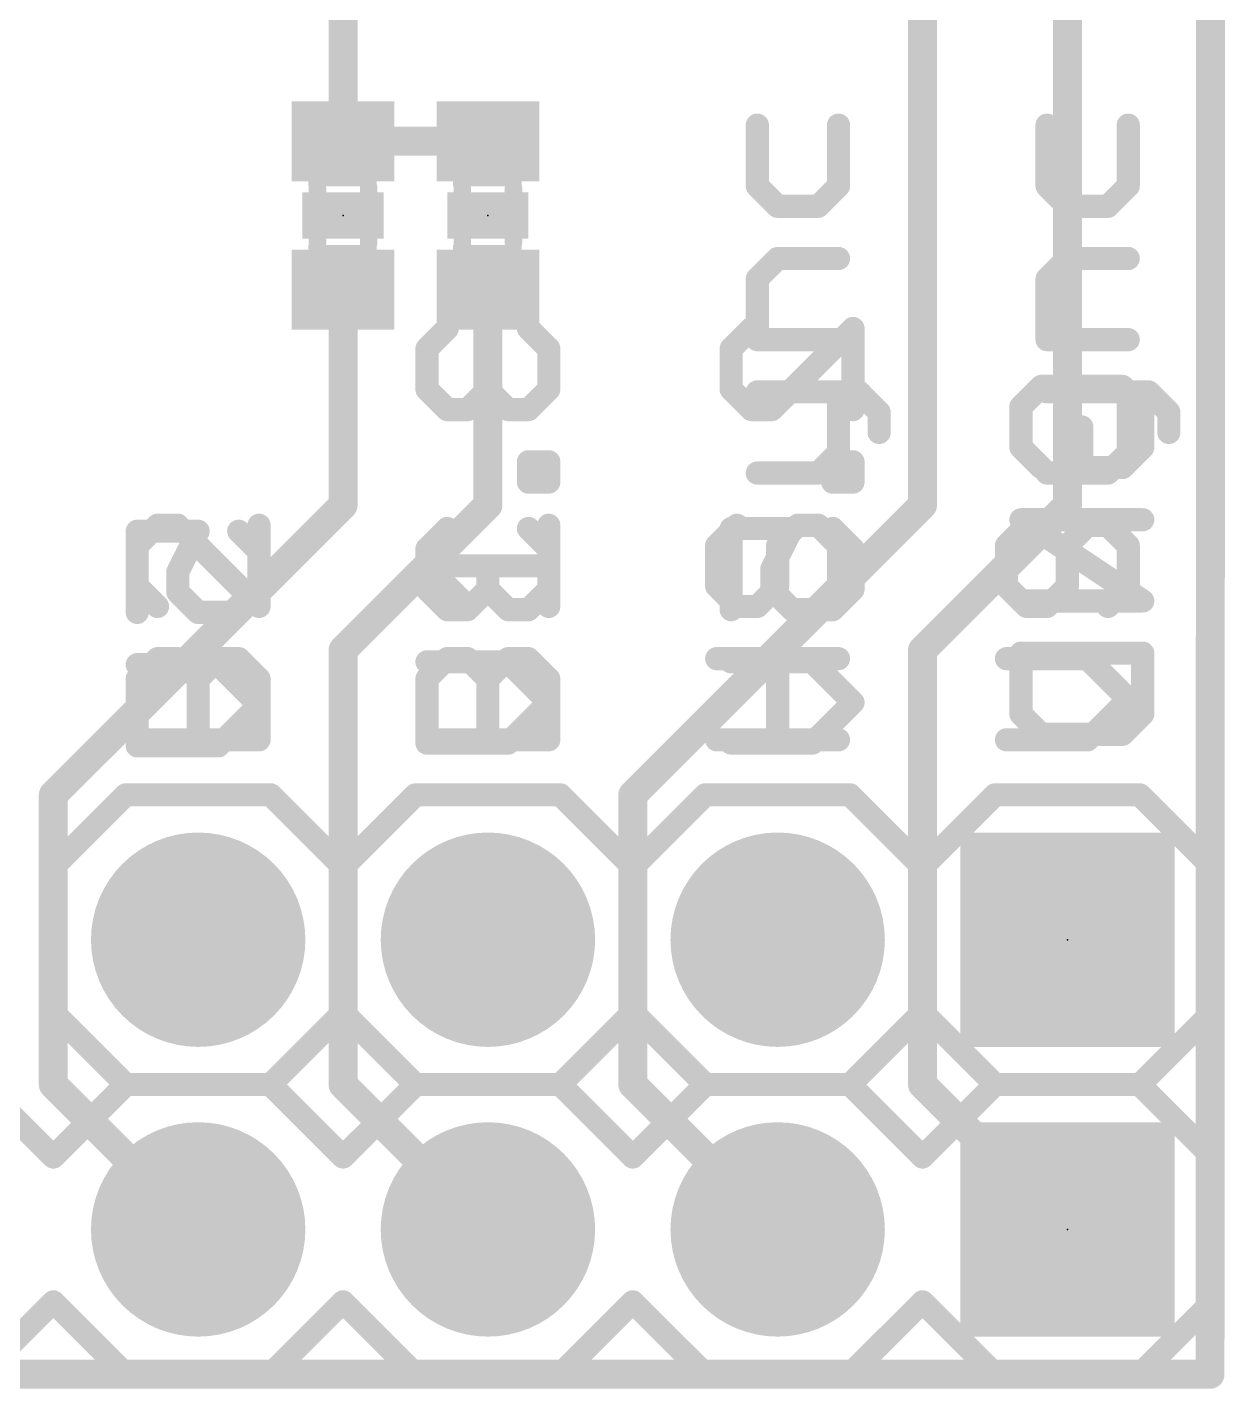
# Model space of a CAD drawing. Extents: x -10.1 to 20.4, y -11.4 to 45.8.
# Drawn here: x 9.93 to 20.45, y -0.13 to 11.81 of the extents above; entities that cross this region are included whole.
import ezdxf

# ---------------------------------------------------------------- set-up
doc = ezdxf.new("R2010")
doc.units = 0
for name, color, linetype in [('1', 12, 'CONTINUOUS'), ('16', 132, 'CONTINUOUS'), ('17', 110, 'CONTINUOUS'), ('20', 53, 'CONTINUOUS'), ('21', 41, 'CONTINUOUS'), ('22', 40, 'CONTINUOUS'), ('23', 53, 'CONTINUOUS'), ('51', 53, 'CONTINUOUS')]:
    doc.layers.add(name, color=color, linetype=linetype)

# ---------------------------------------------------------------- blocks, each defined once
blk = doc.blocks.new('RECT')
blk.add_solid([(-0.5, -0.5), (0.5, -0.5), (-0.5, 0.5), (0.5, 0.5)])
blk = doc.blocks.new('SQUAREP')
blk.add_solid([(-0.5, -0.5), (0.5, -0.5), (-0.5, 0.5), (0.5, 0.5)])
blk = doc.blocks.new('ROUNDP')
at = {"const_width": 0.5}
blk.add_lwpolyline([(0, -0.25, 1), (0, 0.25, 1), (0, -0.25)], format="xyb", dxfattribs=at)

msp = doc.modelspace()

# ---------------------------------------------------------------- linework, layer by layer
at = {"layer": '1'}
for points, const_width in [([(20.32, 45.72), (20.32, 0)], 0.2032), ([(12.7, 10.81), (12.7, 26.93)], 0.254), ([(17.78, 7.62), (17.78, 13.32)], 0.254), ([(19.05, 7.62), (19.05, 13.32)], 0.254), ([(13.97, 10.81), (12.7, 10.81)], 0.254), ([(12.7, 7.62), (12.7, 9.51)], 0.254), ([(13.97, 7.62), (13.97, 9.51)], 0.254), ([(10.16, 5.08), (12.7, 7.62)], 0.254), ([(12.7, 6.35), (13.97, 7.62)], 0.254), ([(15.24, 5.08), (17.78, 7.62)], 0.254), ([(17.78, 6.35), (19.05, 7.62)], 0.254), ([(12.7, 2.54), (12.7, 6.35)], 0.254), ([(17.78, 2.54), (17.78, 6.35)], 0.254), ([(10.16, 2.54), (10.16, 5.08)], 0.254), ([(15.24, 2.54), (15.24, 5.08)], 0.254), ([(11.43, 1.27), (10.16, 2.54)], 0.254), ([(13.97, 1.27), (12.7, 2.54)], 0.254), ([(16.51, 1.27), (15.24, 2.54)], 0.254), ([(19.05, 1.27), (17.78, 2.54)], 0.254), ([(20.32, 0), (0, 0)], 0.2032)]:
    msp.add_lwpolyline(points, dxfattribs=dict(at, const_width=const_width))
for points, const_width in [([(12.7, 10.8735, 1), (12.7, 10.7465)], 0.127), ([(12.6365, 10.81, 1), (12.7635, 10.81)], 0.127), ([(13.97, 10.7465, 1), (13.97, 10.8735)], 0.127), ([(12.7635, 9.51, 1), (12.6365, 9.51)], 0.127), ([(14.0335, 9.51, 1), (13.9065, 9.51)], 0.127), ([(12.6365, 7.62, 1), (12.7635, 7.62)], 0.127), ([(12.7449, 7.5751, 1), (12.6551, 7.6649)], 0.127), ([(13.9065, 7.62, 1), (14.0335, 7.62)], 0.127), ([(14.0149, 7.5751, 1), (13.9251, 7.6649)], 0.127), ([(17.7165, 7.62, 1), (17.8435, 7.62)], 0.127), ([(17.8249, 7.5751, 1), (17.7351, 7.6649)], 0.127), ([(18.9865, 7.62, 1), (19.1135, 7.62)], 0.127), ([(19.0949, 7.5751, 1), (19.0051, 7.6649)], 0.127), ([(12.7635, 6.35, 1), (12.6365, 6.35)], 0.127), ([(12.6551, 6.3949, 1), (12.7449, 6.3051)], 0.127), ([(17.8435, 6.35, 1), (17.7165, 6.35)], 0.127), ([(17.7351, 6.3949, 1), (17.8249, 6.3051)], 0.127), ([(10.2235, 5.08, 1), (10.0965, 5.08)], 0.127), ([(10.1151, 5.1249, 1), (10.2049, 5.0351)], 0.127), ([(15.3035, 5.08, 1), (15.1765, 5.08)], 0.127), ([(15.1951, 5.1249, 1), (15.2849, 5.0351)], 0.127), ([(10.2049, 2.5849, 1), (10.1151, 2.4951)], 0.127), ([(12.7449, 2.5849, 1), (12.6551, 2.4951)], 0.127), ([(15.2849, 2.5849, 1), (15.1951, 2.4951)], 0.127), ([(17.8249, 2.5849, 1), (17.7351, 2.4951)], 0.127), ([(10.0965, 2.54, 1), (10.2235, 2.54)], 0.127), ([(12.6365, 2.54, 1), (12.7635, 2.54)], 0.127), ([(15.1765, 2.54, 1), (15.3035, 2.54)], 0.127), ([(17.7165, 2.54, 1), (17.8435, 2.54)], 0.127), ([(11.3851, 1.2251, 1), (11.4749, 1.3149)], 0.127), ([(13.9251, 1.2251, 1), (14.0149, 1.3149)], 0.127), ([(16.4651, 1.2251, 1), (16.5549, 1.3149)], 0.127), ([(19.0051, 1.2251, 1), (19.0949, 1.3149)], 0.127), ([(20.2692, 0, 1), (20.3708, 0)], 0.1016), ([(20.32, -0.0508, 1), (20.32, 0.0508)], 0.1016)]:
    msp.add_lwpolyline(points, format="xyb", dxfattribs=dict(at, const_width=const_width))
at = {"layer": '16', "const_width": 0.2032}
for points in [[(20.32, 45.72), (20.32, 0)], [(20.32, 0), (0, 0)]]:
    msp.add_lwpolyline(points, dxfattribs=at)
at = {"layer": '16', "const_width": 0.1016}
for points in [[(20.2692, 0, 1), (20.3708, 0)], [(20.32, -0.0508, 1), (20.32, 0.0508)]]:
    msp.add_lwpolyline(points, format="xyb", dxfattribs=at)
at = {"layer": '20', "const_width": 0.254}
for points in [[(20.3, 0), (20.32, 45.72)], [(0, 0), (20.3, 0)]]:
    msp.add_lwpolyline(points, dxfattribs=at)
at = {"layer": '20', "const_width": 0.127}
for points in [[(20.3, -0.0635, 1), (20.3, 0.0635)], [(20.2365, 0, 1), (20.3635, 0)]]:
    msp.add_lwpolyline(points, format="xyb", dxfattribs=at)
at = {"layer": '21', "const_width": 0.2032}
for points in [[(16.3316, 10.952), (16.3316, 10.4181)], [(17.0434, 10.4181), (17.0434, 10.952)], [(18.8716, 10.952), (18.8716, 10.4181)], [(19.5834, 10.4181), (19.5834, 10.952)], [(16.3316, 10.4181), (16.5095, 10.2402)], [(16.8654, 10.2402), (17.0434, 10.4181)], [(18.8716, 10.4181), (19.0495, 10.2402)], [(19.4055, 10.2402), (19.5834, 10.4181)], [(16.5095, 10.2402), (16.8654, 10.2402)], [(19.0495, 10.2402), (19.4055, 10.2402)], [(16.3316, 9.6046), (16.5095, 9.7826)], [(16.5095, 9.7826), (17.0434, 9.7826)], [(18.8716, 9.6046), (19.0495, 9.7826)], [(19.0495, 9.7826), (19.5834, 9.7826)], [(16.3316, 9.0708), (16.3316, 9.6046)], [(18.8716, 9.0708), (18.8716, 9.6046)], [(17.0434, 9.0708), (16.3316, 9.0708)], [(19.5834, 9.0708), (18.8716, 9.0708)], [(16.3316, 8.6132), (17.2214, 8.6132)], [(17.0434, 8.0793), (17.0434, 8.6132)], [(17.2214, 8.6132), (17.3993, 8.4352)], [(18.8716, 8.6132), (19.7614, 8.6132)], [(19.5834, 8.0793), (19.5834, 8.6132)], [(19.7614, 8.6132), (19.9393, 8.4352)], [(17.3993, 8.4352), (17.3993, 8.2573)], [(19.9393, 8.4352), (19.9393, 8.2573)], [(16.8654, 7.9014), (17.0434, 8.0793)], [(19.4055, 7.9014), (19.5834, 8.0793)], [(16.3316, 7.9014), (16.8654, 7.9014)], [(18.8716, 7.9014), (19.4055, 7.9014)], [(11.0736, 7.4438), (10.8957, 7.2659)], [(11.2516, 7.4438), (11.0736, 7.4438)], [(11.9634, 6.732), (11.2516, 7.4438)], [(11.9634, 7.4438), (11.9634, 6.732)], [(14.5034, 6.732), (14.5034, 7.4438)], [(16.1536, 7.4438), (15.9757, 7.2659)], [(16.5095, 7.2659), (16.6875, 7.4438)], [(16.6875, 7.4438), (16.8654, 7.4438)], [(16.8654, 7.4438), (17.0434, 7.2659)], [(18.6936, 7.4438), (18.5157, 7.2659)], [(19.0495, 7.2659), (19.2275, 7.4438)], [(19.2275, 7.4438), (19.4055, 7.4438)], [(19.4055, 7.4438), (19.5834, 7.2659)], [(10.8957, 7.2659), (10.8957, 6.9099)], [(15.9757, 7.2659), (15.9757, 6.9099)], [(16.5095, 6.9099), (16.5095, 7.2659)], [(17.0434, 7.2659), (17.0434, 6.9099)], [(18.5157, 7.2659), (18.5157, 6.9099)], [(19.0495, 6.9099), (19.0495, 7.2659)], [(19.5834, 7.2659), (19.5834, 6.9099)], [(13.7916, 6.732), (13.4357, 7.0879)], [(13.4357, 7.0879), (14.5034, 7.0879)], [(10.8957, 6.9099), (11.0736, 6.732)], [(15.9757, 6.9099), (16.1536, 6.732)], [(16.3316, 6.732), (16.5095, 6.9099)], [(17.0434, 6.9099), (16.8654, 6.732)], [(18.5157, 6.9099), (18.6936, 6.732)], [(18.8716, 6.732), (19.0495, 6.9099)], [(19.5834, 6.9099), (19.4055, 6.732)], [(16.1536, 6.732), (16.3316, 6.732)], [(18.6936, 6.732), (18.8716, 6.732)], [(10.8957, 6.0965), (11.0736, 6.2744)], [(11.0736, 6.2744), (11.2516, 6.2744)], [(11.2516, 6.2744), (11.4295, 6.0965)], [(11.4295, 6.0965), (11.6075, 6.2744)], [(11.6075, 6.2744), (11.7855, 6.2744)], [(11.7855, 6.2744), (11.9634, 6.0965)], [(13.4357, 6.0965), (13.6136, 6.2744)], [(13.6136, 6.2744), (13.7916, 6.2744)], [(13.7916, 6.2744), (13.9695, 6.0965)], [(13.9695, 6.0965), (14.1475, 6.2744)], [(14.1475, 6.2744), (14.3255, 6.2744)], [(14.3255, 6.2744), (14.5034, 6.0965)], [(15.9757, 6.2744), (17.0434, 6.2744)], [(16.5095, 5.5626), (16.5095, 6.2744)], [(19.2275, 6.2744), (18.5157, 6.2744)], [(19.5834, 5.9185), (19.2275, 6.2744)], [(10.8957, 5.5626), (10.8957, 6.0965)], [(11.4295, 5.5626), (11.4295, 6.0965)], [(11.9634, 6.0965), (11.9634, 5.5626)], [(13.4357, 5.5626), (13.4357, 6.0965)], [(13.9695, 5.5626), (13.9695, 6.0965)], [(14.5034, 6.0965), (14.5034, 5.5626)], [(19.2275, 5.5626), (19.5834, 5.9185)], [(11.9634, 5.5626), (10.8957, 5.5626)], [(14.5034, 5.5626), (13.4357, 5.5626)], [(17.0434, 5.5626), (15.9757, 5.5626)], [(18.5157, 5.5626), (19.2275, 5.5626)], [(10.16, 4.445), (10.795, 5.08)], [(10.795, 5.08), (12.065, 5.08)], [(12.7, 4.445), (12.065, 5.08)], [(12.7, 4.445), (13.335, 5.08)], [(13.335, 5.08), (14.605, 5.08)], [(14.605, 5.08), (15.24, 4.445)], [(15.24, 4.445), (15.875, 5.08)], [(15.875, 5.08), (17.145, 5.08)], [(17.145, 5.08), (17.78, 4.445)], [(17.78, 4.445), (18.415, 5.08)], [(18.415, 5.08), (19.685, 5.08)], [(20.32, 4.445), (19.685, 5.08)], [(10.16, 3.175), (10.16, 4.445)], [(20.32, 3.175), (20.32, 4.445)], [(10.795, 2.54), (10.16, 3.175)], [(12.065, 2.54), (12.7, 3.175)], [(13.335, 2.54), (12.7, 3.175)], [(15.24, 3.175), (14.605, 2.54)], [(15.875, 2.54), (15.24, 3.175)], [(17.78, 3.175), (17.145, 2.54)], [(18.415, 2.54), (17.78, 3.175)], [(19.685, 2.54), (20.32, 3.175)], [(9.525, 2.54), (10.16, 1.905)], [(10.16, 1.905), (10.795, 2.54)], [(12.065, 2.54), (10.795, 2.54)], [(10.795, 2.54), (12.065, 2.54)], [(12.7, 1.905), (12.065, 2.54)], [(12.7, 1.905), (13.335, 2.54)], [(14.605, 2.54), (13.335, 2.54)], [(13.335, 2.54), (14.605, 2.54)], [(14.605, 2.54), (15.24, 1.905)], [(15.24, 1.905), (15.875, 2.54)], [(17.145, 2.54), (15.875, 2.54)], [(15.875, 2.54), (17.145, 2.54)], [(17.145, 2.54), (17.78, 1.905)], [(17.78, 1.905), (18.415, 2.54)], [(19.685, 2.54), (18.415, 2.54)], [(18.415, 2.54), (19.685, 2.54)], [(20.32, 1.905), (19.685, 2.54)], [(20.32, 0.635), (20.32, 1.905)], [(10.16, 0.635), (9.525, 0)], [(10.795, 0), (10.16, 0.635)], [(12.065, 0), (12.7, 0.635)], [(13.335, 0), (12.7, 0.635)], [(15.24, 0.635), (14.605, 0)], [(15.875, 0), (15.24, 0.635)], [(17.78, 0.635), (17.145, 0)], [(18.415, 0), (17.78, 0.635)], [(19.685, 0), (20.32, 0.635)], [(12.065, 0), (10.795, 0)], [(14.605, 0), (13.335, 0)], [(17.145, 0), (15.875, 0)], [(19.685, 0), (18.415, 0)]]:
    msp.add_lwpolyline(points, dxfattribs=at)
at = {"layer": '21', "const_width": 0.1016}
for points in [[(16.3824, 10.952, 1), (16.2808, 10.952)], [(17.0942, 10.952, 1), (16.9926, 10.952)], [(18.9224, 10.952, 1), (18.8208, 10.952)], [(19.6342, 10.952, 1), (19.5326, 10.952)], [(16.3675, 10.4541, 1), (16.2957, 10.3822)], [(17.0793, 10.3822, 1), (17.0075, 10.4541)], [(18.9075, 10.4541, 1), (18.8357, 10.3822)], [(19.6193, 10.3822, 1), (19.5475, 10.4541)], [(16.2808, 10.4181, 1), (16.3824, 10.4181)], [(16.9926, 10.4181, 1), (17.0942, 10.4181)], [(18.8208, 10.4181, 1), (18.9224, 10.4181)], [(19.5326, 10.4181, 1), (19.6342, 10.4181)], [(16.5095, 10.291, 1), (16.5095, 10.1894)], [(16.4736, 10.2043, 1), (16.5455, 10.2761)], [(16.8295, 10.2761, 1), (16.9014, 10.2043)], [(16.8654, 10.1894, 1), (16.8654, 10.291)], [(19.0495, 10.291, 1), (19.0495, 10.1894)], [(19.0136, 10.2043, 1), (19.0855, 10.2761)], [(19.3695, 10.2761, 1), (19.4414, 10.2043)], [(19.4055, 10.1894, 1), (19.4055, 10.291)], [(16.5095, 9.8334, 1), (16.5095, 9.7318)], [(16.5455, 9.7467, 1), (16.4736, 9.8185)], [(17.0434, 9.7318, 1), (17.0434, 9.8334)], [(19.0495, 9.8334, 1), (19.0495, 9.7318)], [(19.0855, 9.7467, 1), (19.0136, 9.8185)], [(19.5834, 9.7318, 1), (19.5834, 9.8334)], [(16.3824, 9.6046, 1), (16.2808, 9.6046)], [(16.2957, 9.6406, 1), (16.3675, 9.5687)], [(18.9224, 9.6046, 1), (18.8208, 9.6046)], [(18.8357, 9.6406, 1), (18.9075, 9.5687)], [(16.3316, 9.1216, 1), (16.3316, 9.02)], [(16.2808, 9.0708, 1), (16.3824, 9.0708)], [(17.0434, 9.02, 1), (17.0434, 9.1216)], [(18.8716, 9.1216, 1), (18.8716, 9.02)], [(18.8208, 9.0708, 1), (18.9224, 9.0708)], [(19.5834, 9.02, 1), (19.5834, 9.1216)], [(16.3316, 8.664, 1), (16.3316, 8.5624)], [(17.0942, 8.6132, 1), (16.9926, 8.6132)], [(17.2573, 8.6491, 1), (17.1854, 8.5773)], [(17.2214, 8.5624, 1), (17.2214, 8.664)], [(18.8716, 8.664, 1), (18.8716, 8.5624)], [(19.6342, 8.6132, 1), (19.5326, 8.6132)], [(19.7973, 8.6491, 1), (19.7254, 8.5773)], [(19.7614, 8.5624, 1), (19.7614, 8.664)], [(17.4501, 8.4352, 1), (17.3485, 8.4352)], [(17.3634, 8.3993, 1), (17.4352, 8.4712)], [(19.9901, 8.4352, 1), (19.8885, 8.4352)], [(19.9034, 8.3993, 1), (19.9752, 8.4712)], [(17.3485, 8.2573, 1), (17.4501, 8.2573)], [(19.8885, 8.2573, 1), (19.9901, 8.2573)], [(16.9926, 8.0793, 1), (17.0942, 8.0793)], [(17.0793, 8.0434, 1), (17.0075, 8.1153)], [(19.5326, 8.0793, 1), (19.6342, 8.0793)], [(19.6193, 8.0434, 1), (19.5475, 8.1153)], [(16.3316, 7.9522, 1), (16.3316, 7.8506)], [(16.8654, 7.8506, 1), (16.8654, 7.9522)], [(18.8716, 7.9522, 1), (18.8716, 7.8506)], [(19.4055, 7.8506, 1), (19.4055, 7.9522)], [(16.8295, 7.9373, 1), (16.9014, 7.8655)], [(19.3695, 7.9373, 1), (19.4414, 7.8655)], [(11.0736, 7.4946, 1), (11.0736, 7.393)], [(11.1096, 7.4079, 1), (11.0377, 7.4797)], [(11.2875, 7.4797, 1), (11.2157, 7.4079)], [(11.2516, 7.393, 1), (11.2516, 7.4946)], [(12.0142, 7.4438, 1), (11.9126, 7.4438)], [(14.5542, 7.4438, 1), (14.4526, 7.4438)], [(16.1896, 7.4079, 1), (16.1177, 7.4797)], [(16.6875, 7.4946, 1), (16.6875, 7.393)], [(16.7234, 7.4079, 1), (16.6516, 7.4797)], [(16.9014, 7.4797, 1), (16.8295, 7.4079)], [(16.8654, 7.393, 1), (16.8654, 7.4946)], [(18.7296, 7.4079, 1), (18.6577, 7.4797)], [(19.2275, 7.4946, 1), (19.2275, 7.393)], [(19.2634, 7.4079, 1), (19.1916, 7.4797)], [(19.4414, 7.4797, 1), (19.3695, 7.4079)], [(19.4055, 7.393, 1), (19.4055, 7.4946)], [(10.9465, 7.2659, 1), (10.8449, 7.2659)], [(10.8598, 7.3018, 1), (10.9316, 7.2299)], [(16.0265, 7.2659, 1), (15.9249, 7.2659)], [(15.9398, 7.3018, 1), (16.0116, 7.2299)], [(16.5603, 7.2659, 1), (16.4587, 7.2659)], [(16.4736, 7.3018, 1), (16.5455, 7.2299)], [(17.0942, 7.2659, 1), (16.9926, 7.2659)], [(17.0075, 7.2299, 1), (17.0793, 7.3018)], [(18.5665, 7.2659, 1), (18.4649, 7.2659)], [(18.4798, 7.3018, 1), (18.5516, 7.2299)], [(19.1003, 7.2659, 1), (18.9987, 7.2659)], [(19.0136, 7.3018, 1), (19.0855, 7.2299)], [(19.6342, 7.2659, 1), (19.5326, 7.2659)], [(19.5475, 7.2299, 1), (19.6193, 7.3018)], [(13.4716, 7.1238, 1), (13.3998, 7.052)], [(13.4357, 7.1387, 1), (13.4357, 7.0371)], [(14.5034, 7.0371, 1), (14.5034, 7.1387)], [(10.9316, 6.9459, 1), (10.8598, 6.874)], [(10.8449, 6.9099, 1), (10.9465, 6.9099)], [(16.0116, 6.9459, 1), (15.9398, 6.874)], [(15.9249, 6.9099, 1), (16.0265, 6.9099)], [(16.4587, 6.9099, 1), (16.5603, 6.9099)], [(16.5455, 6.874, 1), (16.4736, 6.9459)], [(16.9926, 6.9099, 1), (17.0942, 6.9099)], [(17.0793, 6.874, 1), (17.0075, 6.9459)], [(18.5516, 6.9459, 1), (18.4798, 6.874)], [(18.4649, 6.9099, 1), (18.5665, 6.9099)], [(18.9987, 6.9099, 1), (19.1003, 6.9099)], [(19.0855, 6.874, 1), (19.0136, 6.9459)], [(19.5326, 6.9099, 1), (19.6342, 6.9099)], [(19.6193, 6.874, 1), (19.5475, 6.9459)], [(11.0377, 6.6961, 1), (11.1096, 6.7679)], [(11.9275, 6.6961, 1), (11.9993, 6.7679)], [(13.7557, 6.6961, 1), (13.8275, 6.7679)], [(16.1536, 6.7828, 1), (16.1536, 6.6812)], [(16.1177, 6.6961, 1), (16.1896, 6.7679)], [(16.2957, 6.7679, 1), (16.3675, 6.6961)], [(16.3316, 6.6812, 1), (16.3316, 6.7828)], [(16.8295, 6.7679, 1), (16.9014, 6.6961)], [(18.6936, 6.7828, 1), (18.6936, 6.6812)], [(18.6577, 6.6961, 1), (18.7296, 6.7679)], [(18.8357, 6.7679, 1), (18.9075, 6.6961)], [(18.8716, 6.6812, 1), (18.8716, 6.7828)], [(19.3695, 6.7679, 1), (19.4414, 6.6961)], [(11.9126, 6.732, 1), (12.0142, 6.732)], [(14.4526, 6.732, 1), (14.5542, 6.732)], [(11.0736, 6.3252, 1), (11.0736, 6.2236)], [(11.1096, 6.2385, 1), (11.0377, 6.3103)], [(11.2875, 6.3103, 1), (11.2157, 6.2385)], [(11.2516, 6.2236, 1), (11.2516, 6.3252)], [(11.6075, 6.3252, 1), (11.6075, 6.2236)], [(11.6434, 6.2385, 1), (11.5716, 6.3103)], [(11.8214, 6.3103, 1), (11.7495, 6.2385)], [(11.7855, 6.2236, 1), (11.7855, 6.3252)], [(13.6136, 6.3252, 1), (13.6136, 6.2236)], [(13.6496, 6.2385, 1), (13.5777, 6.3103)], [(13.8275, 6.3103, 1), (13.7557, 6.2385)], [(13.7916, 6.2236, 1), (13.7916, 6.3252)], [(14.1475, 6.3252, 1), (14.1475, 6.2236)], [(14.1834, 6.2385, 1), (14.1116, 6.3103)], [(14.3614, 6.3103, 1), (14.2895, 6.2385)], [(14.3255, 6.2236, 1), (14.3255, 6.3252)], [(15.9757, 6.3252, 1), (15.9757, 6.2236)], [(16.5603, 6.2744, 1), (16.4587, 6.2744)], [(17.0434, 6.2236, 1), (17.0434, 6.3252)], [(18.5157, 6.3252, 1), (18.5157, 6.2236)], [(19.2634, 6.3103, 1), (19.1916, 6.2385)], [(19.2275, 6.2236, 1), (19.2275, 6.3252)], [(10.9465, 6.0965, 1), (10.8449, 6.0965)], [(10.8598, 6.1324, 1), (10.9316, 6.0605)], [(11.4803, 6.0965, 1), (11.3787, 6.0965)], [(11.3936, 6.1324, 1), (11.4655, 6.0605)], [(11.3936, 6.0605, 1), (11.4655, 6.1324)], [(12.0142, 6.0965, 1), (11.9126, 6.0965)], [(11.9275, 6.0605, 1), (11.9993, 6.1324)], [(13.4865, 6.0965, 1), (13.3849, 6.0965)], [(13.3998, 6.1324, 1), (13.4716, 6.0605)], [(14.0203, 6.0965, 1), (13.9187, 6.0965)], [(13.9336, 6.1324, 1), (14.0055, 6.0605)], [(13.9336, 6.0605, 1), (14.0055, 6.1324)], [(14.5542, 6.0965, 1), (14.4526, 6.0965)], [(14.4675, 6.0605, 1), (14.5393, 6.1324)], [(19.6193, 5.8826, 1), (19.5475, 5.9544)], [(19.5475, 5.8826, 1), (19.6193, 5.9544)], [(10.8957, 5.6134, 1), (10.8957, 5.5118)], [(10.8449, 5.5626, 1), (10.9465, 5.5626)], [(11.3787, 5.5626, 1), (11.4803, 5.5626)], [(11.9126, 5.5626, 1), (12.0142, 5.5626)], [(11.9634, 5.5118, 1), (11.9634, 5.6134)], [(13.4357, 5.6134, 1), (13.4357, 5.5118)], [(13.3849, 5.5626, 1), (13.4865, 5.5626)], [(13.9187, 5.5626, 1), (14.0203, 5.5626)], [(14.4526, 5.5626, 1), (14.5542, 5.5626)], [(14.5034, 5.5118, 1), (14.5034, 5.6134)], [(15.9757, 5.6134, 1), (15.9757, 5.5118)], [(16.4587, 5.5626, 1), (16.5603, 5.5626)], [(17.0434, 5.5118, 1), (17.0434, 5.6134)], [(18.5157, 5.6134, 1), (18.5157, 5.5118)], [(19.1916, 5.5985, 1), (19.2634, 5.5267)], [(19.2275, 5.5118, 1), (19.2275, 5.6134)], [(10.795, 5.1308, 1), (10.795, 5.0292)], [(10.8309, 5.0441, 1), (10.7591, 5.1159)], [(12.1009, 5.1159, 1), (12.0291, 5.0441)], [(12.065, 5.0292, 1), (12.065, 5.1308)], [(13.335, 5.1308, 1), (13.335, 5.0292)], [(13.3709, 5.0441, 1), (13.2991, 5.1159)], [(14.6409, 5.1159, 1), (14.5691, 5.0441)], [(14.605, 5.0292, 1), (14.605, 5.1308)], [(15.875, 5.1308, 1), (15.875, 5.0292)], [(15.9109, 5.0441, 1), (15.8391, 5.1159)], [(17.1809, 5.1159, 1), (17.1091, 5.0441)], [(17.145, 5.0292, 1), (17.145, 5.1308)], [(18.415, 5.1308, 1), (18.415, 5.0292)], [(18.4509, 5.0441, 1), (18.3791, 5.1159)], [(19.7209, 5.1159, 1), (19.6491, 5.0441)], [(19.685, 5.0292, 1), (19.685, 5.1308)], [(10.2108, 4.445, 1), (10.1092, 4.445)], [(20.3708, 4.445, 1), (20.2692, 4.445)], [(10.1241, 4.4809, 1), (10.1959, 4.4091)], [(12.6641, 4.4809, 1), (12.7359, 4.4091)], [(12.6641, 4.4091, 1), (12.7359, 4.4809)], [(15.2041, 4.4809, 1), (15.2759, 4.4091)], [(15.2041, 4.4091, 1), (15.2759, 4.4809)], [(17.7441, 4.4809, 1), (17.8159, 4.4091)], [(17.7441, 4.4091, 1), (17.8159, 4.4809)], [(20.2841, 4.4091, 1), (20.3559, 4.4809)], [(10.1959, 3.2109, 1), (10.1241, 3.1391)], [(10.1092, 3.175, 1), (10.2108, 3.175)], [(12.7359, 3.2109, 1), (12.6641, 3.1391)], [(12.7359, 3.1391, 1), (12.6641, 3.2109)], [(15.2759, 3.2109, 1), (15.2041, 3.1391)], [(15.2759, 3.1391, 1), (15.2041, 3.2109)], [(17.8159, 3.2109, 1), (17.7441, 3.1391)], [(17.8159, 3.1391, 1), (17.7441, 3.2109)], [(20.2692, 3.175, 1), (20.3708, 3.175)], [(20.3559, 3.1391, 1), (20.2841, 3.2109)], [(10.795, 2.5908, 1), (10.795, 2.4892)], [(10.795, 2.5908, 1), (10.795, 2.4892)], [(10.8309, 2.5041, 1), (10.7591, 2.5759)], [(10.7591, 2.5041, 1), (10.8309, 2.5759)], [(12.1009, 2.5759, 1), (12.0291, 2.5041)], [(12.0291, 2.5759, 1), (12.1009, 2.5041)], [(12.065, 2.4892, 1), (12.065, 2.5908)], [(12.065, 2.4892, 1), (12.065, 2.5908)], [(13.335, 2.5908, 1), (13.335, 2.4892)], [(13.335, 2.5908, 1), (13.335, 2.4892)], [(13.3709, 2.5041, 1), (13.2991, 2.5759)], [(13.2991, 2.5041, 1), (13.3709, 2.5759)], [(14.6409, 2.5759, 1), (14.5691, 2.5041)], [(14.5691, 2.5759, 1), (14.6409, 2.5041)], [(14.605, 2.4892, 1), (14.605, 2.5908)], [(14.605, 2.4892, 1), (14.605, 2.5908)], [(15.875, 2.5908, 1), (15.875, 2.4892)], [(15.875, 2.5908, 1), (15.875, 2.4892)], [(15.9109, 2.5041, 1), (15.8391, 2.5759)], [(15.8391, 2.5041, 1), (15.9109, 2.5759)], [(17.1809, 2.5759, 1), (17.1091, 2.5041)], [(17.1091, 2.5759, 1), (17.1809, 2.5041)], [(17.145, 2.4892, 1), (17.145, 2.5908)], [(17.145, 2.4892, 1), (17.145, 2.5908)], [(18.415, 2.5908, 1), (18.415, 2.4892)], [(18.415, 2.5908, 1), (18.415, 2.4892)], [(18.4509, 2.5041, 1), (18.3791, 2.5759)], [(18.3791, 2.5041, 1), (18.4509, 2.5759)], [(19.7209, 2.5759, 1), (19.6491, 2.5041)], [(19.6491, 2.5759, 1), (19.7209, 2.5041)], [(19.685, 2.4892, 1), (19.685, 2.5908)], [(19.685, 2.4892, 1), (19.685, 2.5908)], [(10.1241, 1.9409, 1), (10.1959, 1.8691)], [(10.1241, 1.8691, 1), (10.1959, 1.9409)], [(12.6641, 1.9409, 1), (12.7359, 1.8691)], [(12.6641, 1.8691, 1), (12.7359, 1.9409)], [(15.2041, 1.9409, 1), (15.2759, 1.8691)], [(15.2041, 1.8691, 1), (15.2759, 1.9409)], [(17.7441, 1.9409, 1), (17.8159, 1.8691)], [(17.7441, 1.8691, 1), (17.8159, 1.9409)], [(20.3708, 1.905, 1), (20.2692, 1.905)], [(20.2841, 1.8691, 1), (20.3559, 1.9409)], [(10.1959, 0.6709, 1), (10.1241, 0.5991)], [(10.1959, 0.5991, 1), (10.1241, 0.6709)], [(12.7359, 0.6709, 1), (12.6641, 0.5991)], [(12.7359, 0.5991, 1), (12.6641, 0.6709)], [(15.2759, 0.6709, 1), (15.2041, 0.5991)], [(15.2759, 0.5991, 1), (15.2041, 0.6709)], [(17.8159, 0.6709, 1), (17.7441, 0.5991)], [(17.8159, 0.5991, 1), (17.7441, 0.6709)], [(20.3559, 0.5991, 1), (20.2841, 0.6709)], [(20.2692, 0.635, 1), (20.3708, 0.635)], [(10.795, 0.0508, 1), (10.795, -0.0508)], [(10.7591, -0.0359, 1), (10.8309, 0.0359)], [(12.0291, 0.0359, 1), (12.1009, -0.0359)], [(12.065, -0.0508, 1), (12.065, 0.0508)], [(13.335, 0.0508, 1), (13.335, -0.0508)], [(13.2991, -0.0359, 1), (13.3709, 0.0359)], [(14.5691, 0.0359, 1), (14.6409, -0.0359)], [(14.605, -0.0508, 1), (14.605, 0.0508)], [(15.875, 0.0508, 1), (15.875, -0.0508)], [(15.8391, -0.0359, 1), (15.9109, 0.0359)], [(17.1091, 0.0359, 1), (17.1809, -0.0359)], [(17.145, -0.0508, 1), (17.145, 0.0508)], [(18.415, 0.0508, 1), (18.415, -0.0508)], [(18.3791, -0.0359, 1), (18.4509, 0.0359)], [(19.6491, 0.0359, 1), (19.7209, -0.0359)], [(19.685, -0.0508, 1), (19.685, 0.0508)]]:
    msp.add_lwpolyline(points, format="xyb", dxfattribs=at)
at = {"layer": '22', "const_width": 0.2032}
for points in [[(13.6136, 9.1694), (13.4357, 8.9915)], [(14.5034, 8.9915), (14.3255, 9.1694)], [(16.1027, 8.9915), (16.2806, 9.1694)], [(17.1704, 9.1694), (16.4586, 8.4576)], [(17.1704, 8.4576), (17.1704, 9.1694)], [(13.4357, 8.9915), (13.4357, 8.6355)], [(14.5034, 8.6355), (14.5034, 8.9915)], [(16.1027, 8.6355), (16.1027, 8.9915)], [(13.9695, 8.6355), (13.9695, 8.8135)], [(13.4357, 8.6355), (13.6136, 8.4576)], [(13.7916, 8.4576), (13.9695, 8.6355)], [(13.9695, 8.6355), (14.1475, 8.4576)], [(14.3255, 8.4576), (14.5034, 8.6355)], [(16.2806, 8.4576), (16.1027, 8.6355)], [(18.6427, 8.4835), (18.8206, 8.6614)], [(18.8206, 8.6614), (19.5325, 8.6614)], [(19.5325, 8.6614), (19.7104, 8.4835)], [(13.6136, 8.4576), (13.7916, 8.4576)], [(14.1475, 8.4576), (14.3255, 8.4576)], [(16.4586, 8.4576), (16.2806, 8.4576)], [(18.6427, 8.1275), (18.6427, 8.4835)], [(19.7104, 8.4835), (19.7104, 8.1275)], [(19.1765, 7.9496), (19.1765, 8.3055)], [(18.8206, 7.9496), (18.6427, 8.1275)], [(19.7104, 8.1275), (19.5325, 7.9496)], [(14.5034, 8), (14.3255, 8)], [(14.3255, 8), (14.3255, 7.8221)], [(14.5034, 7.8221), (14.5034, 8)], [(17.1704, 8), (16.9925, 8)], [(16.9925, 8), (16.9925, 7.8221)], [(17.1704, 7.8221), (17.1704, 8)], [(19.5325, 7.9496), (19.1765, 7.9496)], [(14.3255, 7.8221), (14.5034, 7.8221)], [(16.9925, 7.8221), (17.1704, 7.8221)], [(19.7104, 7.492), (18.6427, 7.492)], [(18.6427, 7.492), (19.7104, 6.7802)], [(10.8957, 6.6796), (10.8957, 7.3914)], [(10.8957, 7.3914), (11.4295, 7.3914)], [(11.4295, 7.3914), (11.2516, 7.0355)], [(11.9634, 7.2134), (11.7855, 7.3914)], [(13.6136, 7.4153), (13.4357, 7.2374)], [(14.5034, 7.2374), (14.3255, 7.4153)], [(16.1027, 6.7035), (16.1027, 7.4153)], [(16.1027, 7.4153), (16.6365, 7.4153)], [(16.6365, 7.4153), (16.4586, 7.0594)], [(17.1704, 7.2374), (16.9925, 7.4153)], [(11.9634, 6.8575), (11.9634, 7.2134)], [(13.4357, 7.2374), (13.4357, 6.8815)], [(14.5034, 6.8815), (14.5034, 7.2374)], [(17.1704, 6.8815), (17.1704, 7.2374)], [(11.2516, 7.0355), (11.2516, 6.8575)], [(13.9695, 6.8815), (13.9695, 7.0594)], [(16.4586, 7.0594), (16.4586, 6.8815)], [(11.2516, 6.8575), (11.4295, 6.6796)], [(11.7855, 6.6796), (11.9634, 6.8575)], [(13.4357, 6.8815), (13.6136, 6.7035)], [(13.7916, 6.7035), (13.9695, 6.8815)], [(13.9695, 6.8815), (14.1475, 6.7035)], [(14.3255, 6.7035), (14.5034, 6.8815)], [(16.4586, 6.8815), (16.6365, 6.7035)], [(16.9925, 6.7035), (17.1704, 6.8815)], [(13.6136, 6.7035), (13.7916, 6.7035)], [(14.1475, 6.7035), (14.3255, 6.7035)], [(16.6365, 6.7035), (16.9925, 6.7035)], [(19.7104, 6.7802), (18.6427, 6.7802)], [(11.4295, 6.6796), (11.7855, 6.6796)], [(13.4357, 6.2459), (14.1475, 6.2459)], [(14.1475, 6.2459), (14.5034, 5.89)], [(16.1027, 6.2459), (16.8145, 6.2459)], [(16.8145, 6.2459), (17.1704, 5.89)], [(18.6427, 6.3226), (19.7104, 6.3226)], [(18.6427, 5.7888), (18.6427, 6.3226)], [(19.7104, 6.3226), (19.7104, 5.7888)], [(10.8957, 6.222), (11.6075, 6.222)], [(11.6075, 6.222), (11.9634, 5.8661)], [(14.5034, 5.89), (14.1475, 5.5341)], [(17.1704, 5.89), (16.8145, 5.5341)], [(11.9634, 5.8661), (11.6075, 5.5102)], [(18.8206, 5.6108), (18.6427, 5.7888)], [(19.7104, 5.7888), (19.5325, 5.6108)], [(11.6075, 5.5102), (10.8957, 5.5102)], [(14.1475, 5.5341), (13.4357, 5.5341)], [(16.8145, 5.5341), (16.1027, 5.5341)], [(19.5325, 5.6108), (18.8206, 5.6108)]]:
    msp.add_lwpolyline(points, dxfattribs=at)
at = {"layer": '22', "const_width": 0.1016}
for points in [[(13.6496, 9.1335, 1), (13.5777, 9.2053)], [(14.3614, 9.2053, 1), (14.2895, 9.1335)], [(16.3166, 9.1335, 1), (16.2447, 9.2053)], [(17.2212, 9.1694, 1), (17.1196, 9.1694)], [(17.2063, 9.1335, 1), (17.1345, 9.2053)], [(13.4865, 8.9915, 1), (13.3849, 8.9915)], [(13.3998, 9.0274, 1), (13.4716, 8.9555)], [(14.5542, 8.9915, 1), (14.4526, 8.9915)], [(14.4675, 8.9555, 1), (14.5393, 9.0274)], [(16.1535, 8.9915, 1), (16.0519, 8.9915)], [(16.0668, 9.0274, 1), (16.1386, 8.9555)], [(14.0203, 8.8135, 1), (13.9187, 8.8135)], [(13.4716, 8.6715, 1), (13.3998, 8.5996)], [(14.0055, 8.6715, 1), (13.9336, 8.5996)], [(14.0055, 8.5996, 1), (13.9336, 8.6715)], [(14.5393, 8.5996, 1), (14.4675, 8.6715)], [(16.1386, 8.6715, 1), (16.0668, 8.5996)], [(18.8206, 8.7122, 1), (18.8206, 8.6106)], [(18.8566, 8.6255, 1), (18.7847, 8.6973)], [(19.5684, 8.6973, 1), (19.4965, 8.6255)], [(19.5325, 8.6106, 1), (19.5325, 8.7122)], [(13.3849, 8.6355, 1), (13.4865, 8.6355)], [(13.9187, 8.6355, 1), (14.0203, 8.6355)], [(14.4526, 8.6355, 1), (14.5542, 8.6355)], [(16.0519, 8.6355, 1), (16.1535, 8.6355)], [(13.6136, 8.5084, 1), (13.6136, 8.4068)], [(13.5777, 8.4217, 1), (13.6496, 8.4935)], [(13.7557, 8.4935, 1), (13.8275, 8.4217)], [(13.7916, 8.4068, 1), (13.7916, 8.5084)], [(14.1475, 8.5084, 1), (14.1475, 8.4068)], [(14.1116, 8.4217, 1), (14.1834, 8.4935)], [(14.2895, 8.4935, 1), (14.3614, 8.4217)], [(14.3255, 8.4068, 1), (14.3255, 8.5084)], [(16.2806, 8.5084, 1), (16.2806, 8.4068)], [(16.2447, 8.4217, 1), (16.3166, 8.4935)], [(16.4227, 8.4935, 1), (16.4945, 8.4217)], [(16.4586, 8.4068, 1), (16.4586, 8.5084)], [(17.1196, 8.4576, 1), (17.2212, 8.4576)], [(18.6935, 8.4835, 1), (18.5919, 8.4835)], [(18.6068, 8.5194, 1), (18.6786, 8.4475)], [(19.7612, 8.4835, 1), (19.6596, 8.4835)], [(19.6745, 8.4475, 1), (19.7463, 8.5194)], [(19.2273, 8.3055, 1), (19.1257, 8.3055)], [(18.6786, 8.1635, 1), (18.6068, 8.0916)], [(18.5919, 8.1275, 1), (18.6935, 8.1275)], [(19.6596, 8.1275, 1), (19.7612, 8.1275)], [(19.7463, 8.0916, 1), (19.6745, 8.1635)], [(14.3763, 8, 1), (14.2746, 8)], [(14.3255, 8.0508, 1), (14.3255, 7.9492)], [(14.5542, 8, 1), (14.4526, 8)], [(14.5034, 7.9492, 1), (14.5034, 8.0508)], [(16.9925, 8.0508, 1), (16.9925, 7.9492)], [(17.0433, 8, 1), (16.9417, 8)], [(17.2212, 8, 1), (17.1196, 8)], [(17.1704, 7.9492, 1), (17.1704, 8.0508)], [(18.7847, 7.9137, 1), (18.8566, 7.9855)], [(19.1765, 8.0004, 1), (19.1765, 7.8988)], [(19.1257, 7.9496, 1), (19.2273, 7.9496)], [(19.4965, 7.9855, 1), (19.5684, 7.9137)], [(19.5325, 7.8988, 1), (19.5325, 8.0004)], [(14.3255, 7.8729, 1), (14.3255, 7.7713)], [(14.5034, 7.7713, 1), (14.5034, 7.8729)], [(16.9925, 7.8729, 1), (16.9925, 7.7713)], [(17.1704, 7.7713, 1), (17.1704, 7.8729)], [(14.2746, 7.8221, 1), (14.3763, 7.8221)], [(14.4526, 7.8221, 1), (14.5542, 7.8221)], [(16.9417, 7.8221, 1), (17.0433, 7.8221)], [(17.1196, 7.8221, 1), (17.2212, 7.8221)], [(18.6427, 7.5428, 1), (18.6427, 7.4412)], [(18.6709, 7.5343, 1), (18.6145, 7.4497)], [(19.7104, 7.4412, 1), (19.7104, 7.5428)], [(10.9465, 7.3914, 1), (10.8449, 7.3914)], [(10.8957, 7.4422, 1), (10.8957, 7.3406)], [(11.475, 7.3687, 1), (11.3841, 7.4141)], [(11.4295, 7.3406, 1), (11.4295, 7.4422)], [(11.8214, 7.4273, 1), (11.7495, 7.3555)], [(13.6496, 7.3794, 1), (13.5777, 7.4512)], [(14.3614, 7.4512, 1), (14.2895, 7.3794)], [(16.1535, 7.4153, 1), (16.0519, 7.4153)], [(16.1027, 7.4661, 1), (16.1027, 7.3645)], [(16.682, 7.3926, 1), (16.5911, 7.438)], [(16.6365, 7.3645, 1), (16.6365, 7.4661)], [(17.0284, 7.4512, 1), (16.9565, 7.3794)], [(12.0142, 7.2134, 1), (11.9126, 7.2134)], [(11.9275, 7.1775, 1), (11.9993, 7.2494)], [(13.4865, 7.2374, 1), (13.3849, 7.2374)], [(13.3998, 7.2733, 1), (13.4716, 7.2014)], [(14.5542, 7.2374, 1), (14.4526, 7.2374)], [(14.4675, 7.2014, 1), (14.5393, 7.2733)], [(17.2212, 7.2374, 1), (17.1196, 7.2374)], [(17.1345, 7.2014, 1), (17.2063, 7.2733)], [(11.3024, 7.0355, 1), (11.2008, 7.0355)], [(11.2062, 7.0582, 1), (11.297, 7.0128)], [(14.0203, 7.0594, 1), (13.9187, 7.0594)], [(16.5094, 7.0594, 1), (16.4078, 7.0594)], [(16.4132, 7.0821, 1), (16.504, 7.0367)], [(11.2875, 6.8935, 1), (11.2157, 6.8216)], [(11.9993, 6.8216, 1), (11.9275, 6.8935)], [(13.4716, 6.9174, 1), (13.3998, 6.8455)], [(13.3849, 6.8815, 1), (13.4865, 6.8815)], [(14.0055, 6.9174, 1), (13.9336, 6.8455)], [(13.9187, 6.8815, 1), (14.0203, 6.8815)], [(14.0055, 6.8455, 1), (13.9336, 6.9174)], [(14.4526, 6.8815, 1), (14.5542, 6.8815)], [(14.5393, 6.8455, 1), (14.4675, 6.9174)], [(16.4945, 6.9174, 1), (16.4227, 6.8455)], [(16.4078, 6.8815, 1), (16.5094, 6.8815)], [(17.1196, 6.8815, 1), (17.2212, 6.8815)], [(17.2063, 6.8455, 1), (17.1345, 6.9174)], [(11.2008, 6.8575, 1), (11.3024, 6.8575)], [(11.9126, 6.8575, 1), (12.0142, 6.8575)], [(13.6136, 6.7543, 1), (13.6136, 6.6527)], [(13.7916, 6.6527, 1), (13.7916, 6.7543)], [(14.1475, 6.7543, 1), (14.1475, 6.6527)], [(14.3255, 6.6527, 1), (14.3255, 6.7543)], [(16.6365, 6.7543, 1), (16.6365, 6.6527)], [(16.9925, 6.6527, 1), (16.9925, 6.7543)], [(18.6427, 6.831, 1), (18.6427, 6.7294)], [(19.6822, 6.7379, 1), (19.7386, 6.8225)], [(19.7104, 6.7294, 1), (19.7104, 6.831)], [(10.8449, 6.6796, 1), (10.9465, 6.6796)], [(11.4295, 6.7304, 1), (11.4295, 6.6288)], [(11.3936, 6.6437, 1), (11.4655, 6.7155)], [(11.7495, 6.7155, 1), (11.8214, 6.6437)], [(11.7855, 6.6288, 1), (11.7855, 6.7304)], [(13.5777, 6.6676, 1), (13.6496, 6.7394)], [(13.7557, 6.7394, 1), (13.8275, 6.6676)], [(14.1116, 6.6676, 1), (14.1834, 6.7394)], [(14.2895, 6.7394, 1), (14.3614, 6.6676)], [(16.0519, 6.7035, 1), (16.1535, 6.7035)], [(16.6006, 6.6676, 1), (16.6725, 6.7394)], [(16.9565, 6.7394, 1), (17.0284, 6.6676)], [(13.4357, 6.2967, 1), (13.4357, 6.1951)], [(14.1834, 6.2818, 1), (14.1116, 6.21)], [(14.1475, 6.1951, 1), (14.1475, 6.2967)], [(16.1027, 6.2967, 1), (16.1027, 6.1951)], [(16.8504, 6.2818, 1), (16.7786, 6.21)], [(16.8145, 6.1951, 1), (16.8145, 6.2967)], [(18.6427, 6.3734, 1), (18.6427, 6.2718)], [(18.6935, 6.3226, 1), (18.5919, 6.3226)], [(19.7612, 6.3226, 1), (19.6596, 6.3226)], [(19.7104, 6.2718, 1), (19.7104, 6.3734)], [(10.8957, 6.2728, 1), (10.8957, 6.1712)], [(11.6434, 6.2579, 1), (11.5716, 6.1861)], [(11.6075, 6.1712, 1), (11.6075, 6.2728)], [(14.5393, 5.8541, 1), (14.4675, 5.9259)], [(14.4675, 5.8541, 1), (14.5393, 5.9259)], [(17.2063, 5.8541, 1), (17.1345, 5.9259)], [(17.1345, 5.8541, 1), (17.2063, 5.9259)], [(11.9993, 5.8302, 1), (11.9275, 5.902)], [(11.9275, 5.8302, 1), (11.9993, 5.902)], [(18.6786, 5.8247, 1), (18.6068, 5.7528)], [(19.7463, 5.7528, 1), (19.6745, 5.8247)], [(18.5919, 5.7888, 1), (18.6935, 5.7888)], [(19.6596, 5.7888, 1), (19.7612, 5.7888)], [(10.8957, 5.561, 1), (10.8957, 5.4594)], [(11.6075, 5.4594, 1), (11.6075, 5.561)], [(13.4357, 5.5849, 1), (13.4357, 5.4833)], [(14.1116, 5.57, 1), (14.1834, 5.4982)], [(14.1475, 5.4833, 1), (14.1475, 5.5849)], [(16.1027, 5.5849, 1), (16.1027, 5.4833)], [(16.7786, 5.57, 1), (16.8504, 5.4982)], [(16.8145, 5.4833, 1), (16.8145, 5.5849)], [(18.8206, 5.6616, 1), (18.8206, 5.56)], [(18.7847, 5.5749, 1), (18.8566, 5.6467)], [(19.4965, 5.6467, 1), (19.5684, 5.5749)], [(19.5325, 5.56, 1), (19.5325, 5.6616)], [(11.5716, 5.5461, 1), (11.6434, 5.4743)]]:
    msp.add_lwpolyline(points, format="xyb", dxfattribs=at)
at = {"layer": '23'}
for p in [(12.7, 10.16), (13.97, 10.16), (19.05, 3.81), (19.05, 1.27)]:
    msp.add_point(p, dxfattribs=at)
at = {"layer": '51', "const_width": 0.1524}
for points in [[(12.476, 9.915), (12.476, 10.405)], [(12.924, 10.405), (12.924, 9.915)], [(13.746, 9.915), (13.746, 10.405)], [(14.194, 10.405), (14.194, 9.915)]]:
    msp.add_lwpolyline(points, dxfattribs=at)
at = {"layer": '51', "const_width": 0.0762}
for points in [[(12.5141, 10.405, 1), (12.4379, 10.405)], [(12.9621, 10.405, 1), (12.8859, 10.405)], [(13.7841, 10.405, 1), (13.7079, 10.405)], [(14.2321, 10.405, 1), (14.1559, 10.405)], [(12.4379, 9.915, 1), (12.5141, 9.915)], [(12.8859, 9.915, 1), (12.9621, 9.915)], [(13.7079, 9.915, 1), (13.7841, 9.915)], [(14.1559, 9.915, 1), (14.2321, 9.915)]]:
    msp.add_lwpolyline(points, format="xyb", dxfattribs=at)

# ---------------------------------------------------------------- block references
at = {"layer": '1', "xscale": 0.7, "yscale": 0.9, "rotation": 270}
for p in [(12.7, 10.81), (13.97, 10.81), (12.7, 9.51), (13.97, 9.51)]:
    msp.add_blockref('RECT', p, dxfattribs=at)
at = {"layer": '17', "xscale": 1.8796, "yscale": 1.8796, "rotation": 270}
for name, p in [('ROUNDP', (11.43, 3.81)), ('ROUNDP', (11.43, 3.81)), ('ROUNDP', (13.97, 3.81)), ('ROUNDP', (13.97, 3.81)), ('ROUNDP', (16.51, 3.81)), ('ROUNDP', (16.51, 3.81)), ('SQUAREP', (19.05, 3.81)), ('SQUAREP', (19.05, 3.81)), ('ROUNDP', (11.43, 1.27)), ('ROUNDP', (11.43, 1.27)), ('ROUNDP', (13.97, 1.27)), ('ROUNDP', (13.97, 1.27)), ('ROUNDP', (16.51, 1.27)), ('ROUNDP', (16.51, 1.27)), ('SQUAREP', (19.05, 1.27)), ('SQUAREP', (19.05, 1.27))]:
    msp.add_blockref(name, p, dxfattribs=at)
at = {"layer": '21', "xscale": 0.4064, "yscale": 0.7112, "rotation": 270}
for p in [(12.7, 10.16), (13.97, 10.16)]:
    msp.add_blockref('RECT', p, dxfattribs=at)
at = {"layer": '51'}
for p, xscale, yscale, rotation in [((12.6951, 10.564), 0.3, 0.5999, 270), ((13.9652, 10.564), 0.3, 0.5999, 270), ((12.6951, 9.7512), 0.3, 0.5999, 270), ((13.9652, 9.7512), 0.3, 0.5999, 270), ((11.43, 3.81), 0.508, 0.508, 180), ((13.97, 3.81), 0.508, 0.508, 180), ((16.51, 3.81), 0.508, 0.508, 180), ((19.05, 3.81), 0.508, 0.508, 180), ((11.43, 1.27), 0.508, 0.508, 180), ((13.97, 1.27), 0.508, 0.508, 180), ((16.51, 1.27), 0.508, 0.508, 180), ((19.05, 1.27), 0.508, 0.508, 180)]:
    msp.add_blockref('RECT', p, dxfattribs=dict(at, xscale=xscale, yscale=yscale, rotation=rotation))

doc.saveas('drawing.dxf')
